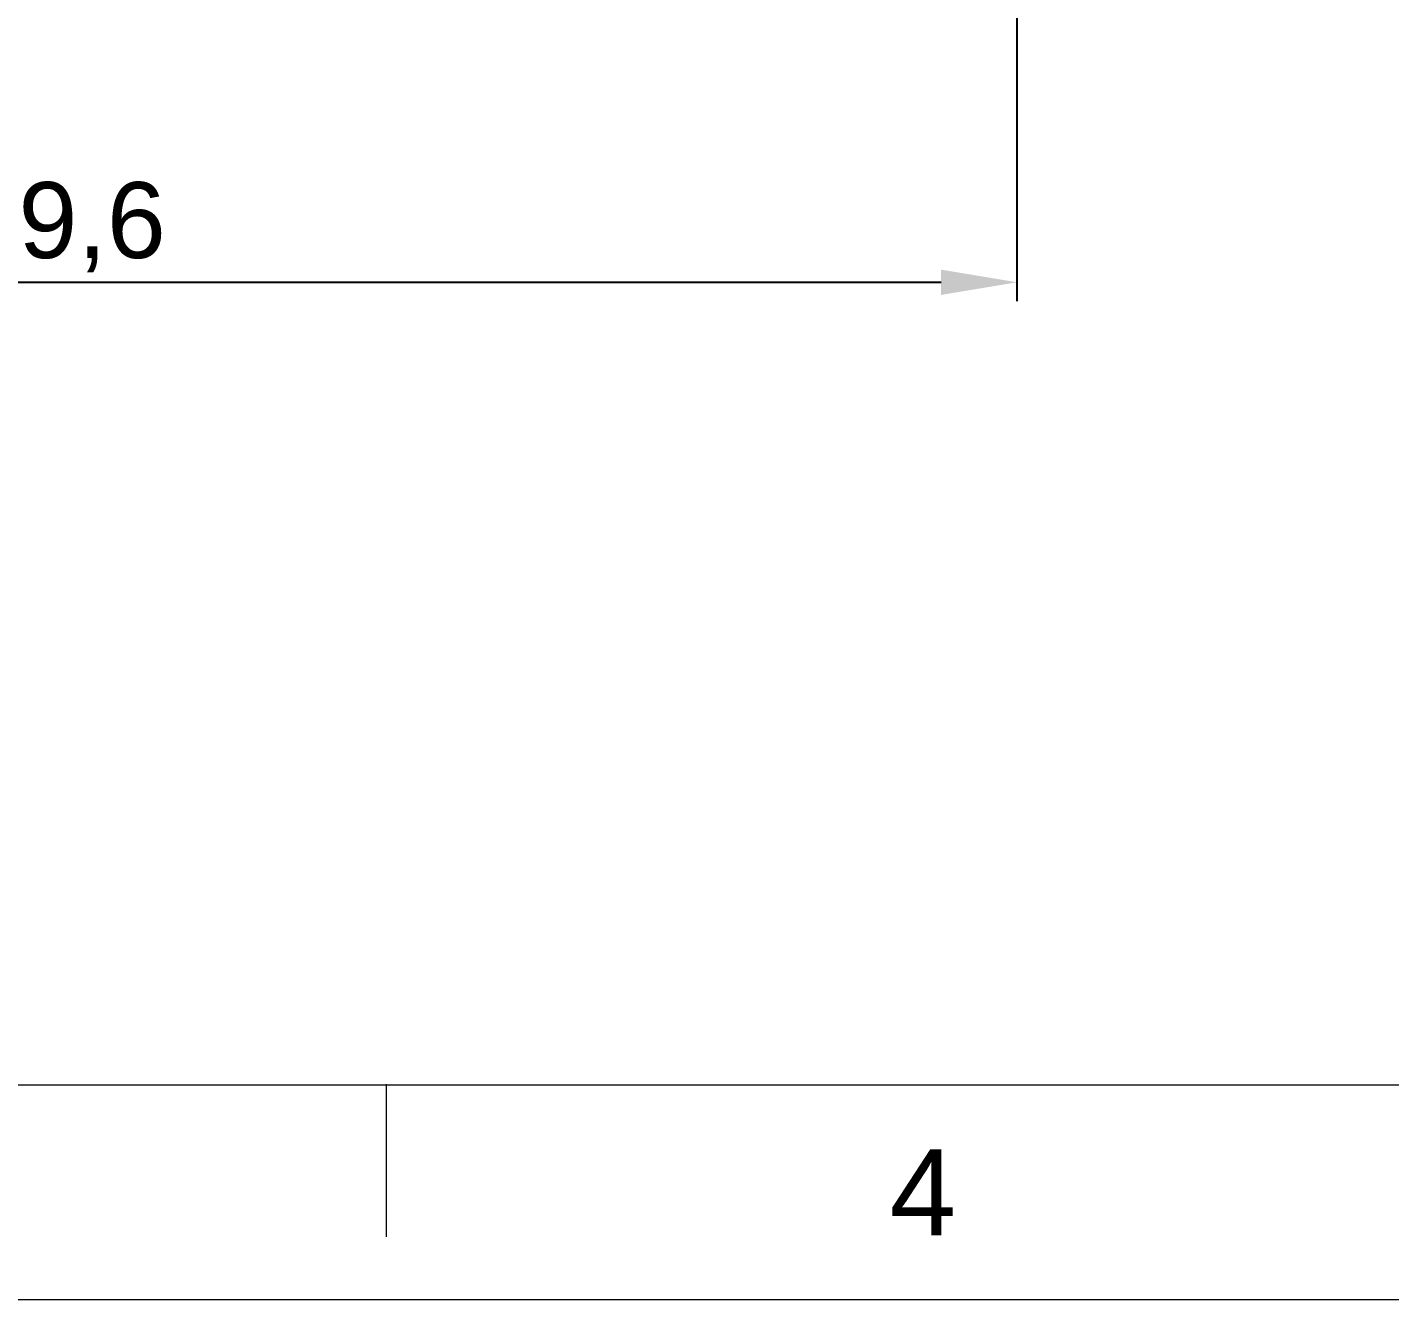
# Model space of a CAD drawing. Header units: millimetres. Extents: x 1931 to 2525, y -1753 to -1333.
# Drawn here: x 2134 to 2223.8, y -1752.8 to -1669 of the extents above; entities that cross this region are included whole.
import ezdxf

# ---------------------------------------------------------------- set-up
doc = ezdxf.new("R2010")
doc.units = ezdxf.units.MM
doc.header["$LTSCALE"] = 0.1
doc.layers.get('0').update_dxf_attribs({"lineweight": 13})
doc.layers.add('DIM', color=3, linetype='Continuous', lineweight=9)
doc.styles.get("Standard").update_dxf_attribs({"font": 'arial.ttf'})
doc.dimstyles.new('ISO-25', dxfattribs={"dimtxt": 2.5, "dimasz": 2.5, "dimexe": 1.25, "dimexo": 0.625, "dimtad": 1, "dimdec": 1, "dimtxsty": 'Standard', "dimcen": 2.5, "dimadec": 0, "dimazin": 0, "dimtfac": 1, "dimtdec": 1, "dimtmove": 0, "dimatfit": 3, "dimfxl": 0, "dimarcsym": 0})

# ---------------------------------------------------------------- blocks, each defined once
blk = doc.blocks.new('*D8')
at = {"layer": 'Defpoints', "color": 0}
for p in [(2180.949, -1592.056), (2069.608, -1597.622), (2109.044, -1626.208), (2199.224, -1655.79), (2069.608, -1701.684)]:
    blk.add_point(p, dxfattribs=at)
at = {"layer": 'DIM', "color": 3, "linetype": 'ByBlock', "lineweight": -2}
blk.add_arc((2069.608, -1203.763), 424.281, 270.67521, 285.32479, dxfattribs=at)
at = {"layer": 'DIM', "color": 3}
for points in [[(2181.516, -1612.156), (2181.966, -1613.761), (2186.555, -1611.609)], [(2074.612, -1628.849), (2074.603, -1627.182), (2069.608, -1628.045)]]:
    blk.add_solid(points, dxfattribs=at)
at = {"layer": 'DIM', "color": 3, "insert": (2128.214, -1620.769), "char_height": 5, "attachment_point": 5, "rotation": 8}
blk.add_mtext('16°', dxfattribs=at)
blk = doc.blocks.new('*D10')
at = {"layer": 'Defpoints', "color": 0}
for p in [(2069.608, -1655.79), (2199.224, -1655.79), (2199.224, -1685.819)]:
    blk.add_point(p, dxfattribs=at)
at = {"layer": 'DIM', "color": 3, "linetype": 'ByBlock', "lineweight": -2}
for p, q in [((2069.608, -1656.415), (2069.608, -1687.069)), ((2199.224, -1656.415), (2199.224, -1687.069)), ((2074.608, -1685.819), (2194.224, -1685.819))]:
    blk.add_line(p, q, dxfattribs=at)
at = {"layer": 'DIM', "color": 3}
for points in [[(2074.608, -1684.986), (2074.608, -1686.652), (2069.608, -1685.819)], [(2194.224, -1684.986), (2194.224, -1686.652), (2199.224, -1685.819)]]:
    blk.add_solid(points, dxfattribs=at)
at = {"layer": 'DIM', "color": 3, "insert": (2134.416, -1682.189), "char_height": 5, "attachment_point": 5}
blk.add_mtext('129,6', dxfattribs=at)

msp = doc.modelspace()

# ---------------------------------------------------------------- linework, layer by layer
for p, q in [((1945.558, -1738.68), (2511.215, -1738.68)), ((2157.679, -1738.68), (2157.679, -1748.68))]:
    msp.add_line(p, q)
msp.add_point((2157.679, -1738.68))
at = {"layer": 'DIM', "color": 7}
msp.add_lwpolyline([(1931.417, -1332.821), (2525.356, -1332.821), (2525.356, -1752.821), (1931.417, -1752.821)], close=True, dxfattribs=at)

# ---------------------------------------------------------------- texts
at = {"insert": (2193.033, -1745.751), "char_height": 5.657, "attachment_point": 5}
msp.add_mtext_dynamic_manual_height_columns('4', width=50, gutter_width=12.5, heights=[0], dxfattribs=at)

# ---------------------------------------------------------------- dimensions: what is measured, and where the dimension line sits
at = {"layer": 'DIM', "color": 7}
dim = msp.add_angular_dim_2l(base=(2109.044, -1626.208), line1=((2199.224, -1655.79), (2180.949, -1592.056)), line2=((2069.608, -1597.622), (2069.608, -1701.684)), dimstyle='ISO-25', override={"dimtxt": 5, "dimasz": 5, "dimcen": 5, "dimclrd": 3, "dimclre": 3, "dimclrt": 3, "dimfxl": 1.25, "dimarcsym": 1}, dxfattribs=at)
dim.commit()
dim.dimension.update_dxf_attribs({"geometry": '*D8', "text_midpoint": (2128.214, -1620.769)})
dim = msp.add_linear_dim(base=(2199.224, -1685.819), p1=(2069.608, -1655.79), p2=(2199.224, -1655.79), dimstyle='ISO-25', override={"dimtxt": 5, "dimasz": 5, "dimcen": 5, "dimclrd": 3, "dimclre": 3, "dimclrt": 3, "dimfxl": 1.25, "dimarcsym": 1}, dxfattribs=at)
dim.commit()
dim.dimension.update_dxf_attribs({"geometry": '*D10', "text_midpoint": (2134.416, -1682.189)})

doc.saveas('drawing.dxf')
